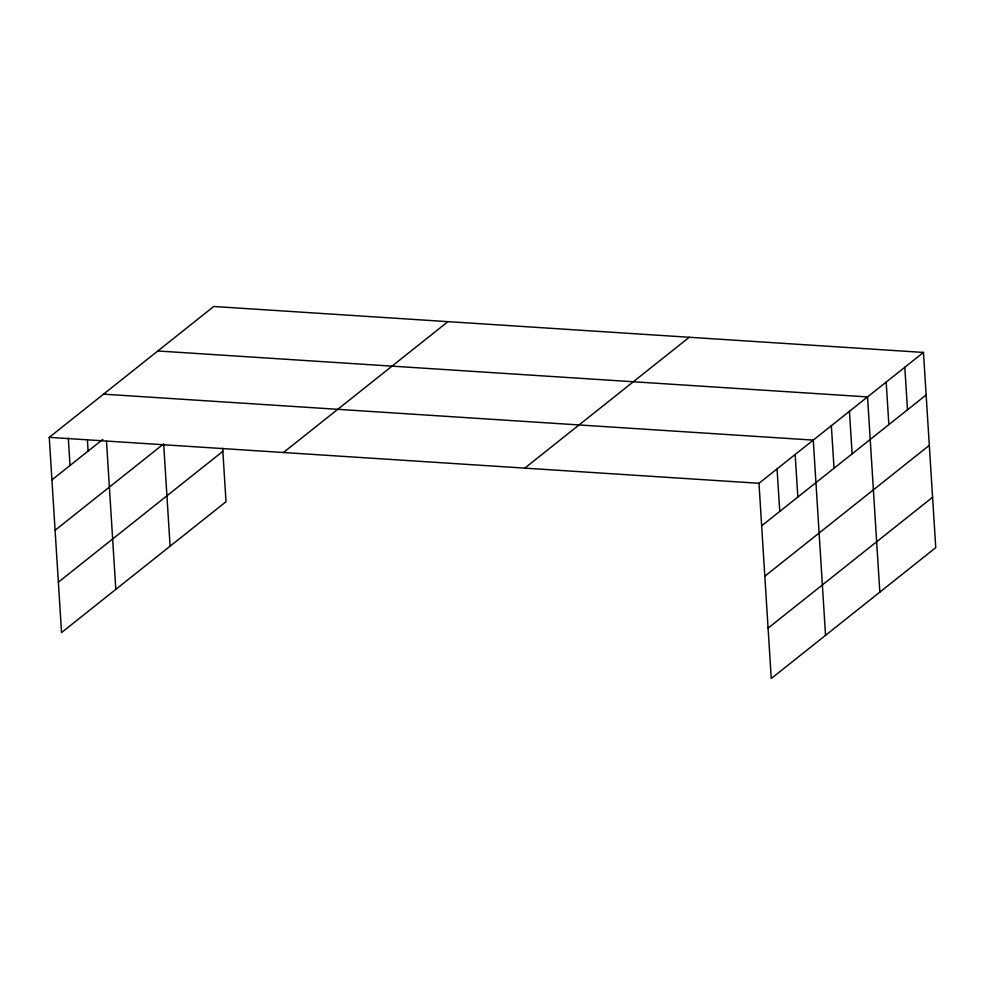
<?xml version="1.0" encoding="UTF-8"?>
<svg xmlns="http://www.w3.org/2000/svg" width="985" height="985" viewBox="0 0 985 985"><rect width="100%" height="100%" fill="white"/><g stroke="black" fill="none" stroke-linecap="round" stroke-linejoin="round"><path stroke-width="1.48" d="M222.659 448.273L226.021 501.71L61.538 632.567L49.25 437.352L213.745 306.483L923.462 352.433L935.75 547.648L771.255 678.517L758.979 483.29L923.462 352.433M51.922 479.88L102.809 439.396M55.098 530.262L163.658 443.903L170.097 546.207M58.361 582.184L222.856 451.327M283.458 452.509L447.953 321.652M524.771 468.134L689.254 337.264M761.651 525.83L926.146 394.96M764.828 576.213L929.311 445.355M768.091 628.122L932.586 497.265M157.809 350.98L867.539 396.918L879.827 592.145M103.536 394.16L813.265 440.11L825.541 635.325M49.25 437.352L758.979 483.29M904.821 367.257L907.505 409.797M886.18 382.094L888.864 424.621M849.452 411.324L852.124 453.851M831.352 425.717L834.024 468.244M795.166 454.504L797.838 497.031M777.067 468.897L779.751 511.424M106.491 441.28L115.811 589.387M87.443 440.455L88.108 451.093M68.297 438.14L70.021 465.486"/></g></svg>
